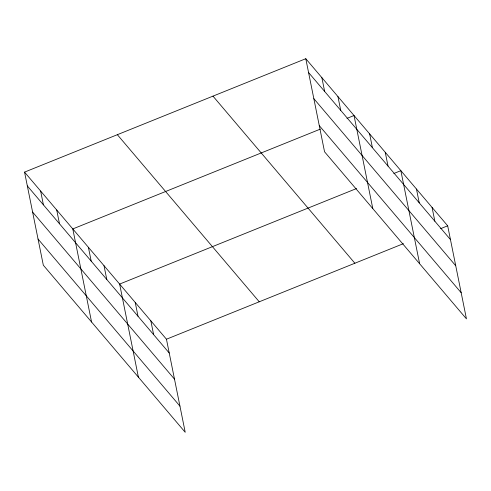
<?xml version="1.0" encoding="UTF-8"?>
<svg xmlns="http://www.w3.org/2000/svg" width="491" height="491" viewBox="0 0 491 491"><rect width="100%" height="100%" fill="white"/><g stroke="black" fill="none" stroke-linecap="round" stroke-linejoin="round"><path stroke-width="0.74" d="M24.55 172.114L166.449 339.213L185.217 432.289L43.318 265.189L24.55 172.114L305.783 58.711L447.682 225.811L466.45 318.886L324.551 151.787L305.783 58.711M320.279 129.133L72.797 228.929L91.565 322.004M346.996 118.362L354.029 115.526L372.798 208.601M356.564 188.532L119.626 284.074L138.388 377.143M393.825 173.501L400.852 170.672L419.621 263.741M166.449 339.213L403.387 243.671M440.654 228.646L447.682 225.811M308.563 72.515L450.468 239.614M313.841 98.673L455.74 265.772M319.273 125.628L461.178 292.728M212.977 96.132L354.876 263.237M117.355 134.694L259.26 301.793M27.33 185.917L169.235 353.017M32.609 212.075L174.508 379.175M38.04 239.031L179.945 406.131M432.074 207.429L434.854 221.232M416.466 189.047L419.246 202.851M385.245 152.29L388.031 166.093M369.637 133.908L372.417 147.711M337.943 96.586L340.729 110.389M321.863 77.652L324.649 91.455M150.841 320.832L153.628 334.635M135.234 302.45L138.014 316.253M104.012 265.692L106.799 279.496M88.405 247.311L91.191 261.114M56.717 209.988L59.497 223.792M40.63 191.054L43.417 204.857"/></g></svg>
